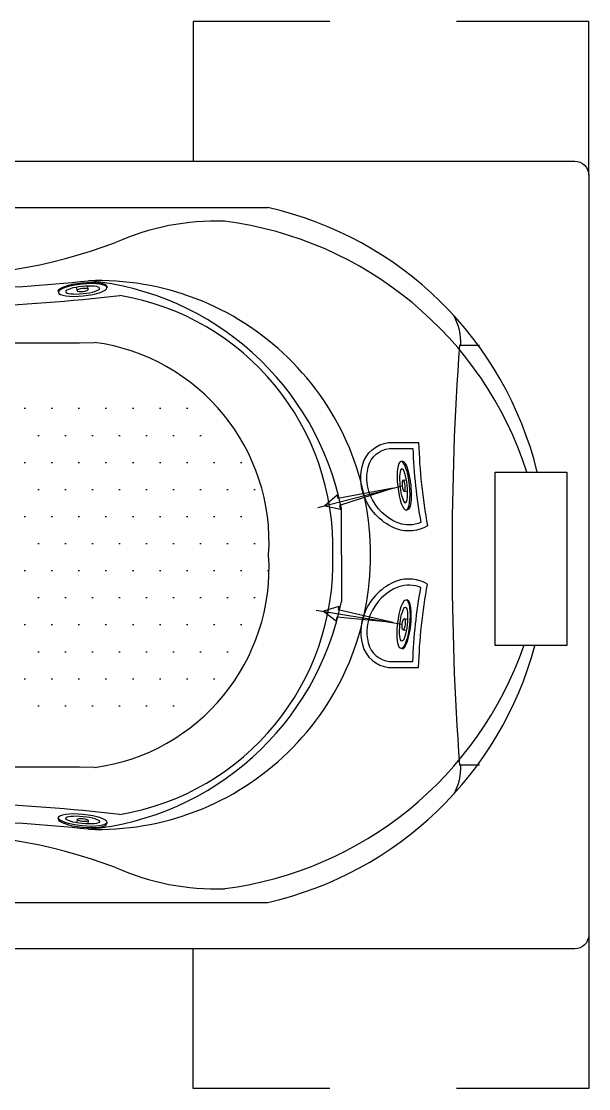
# Model space of a CAD drawing. Header units: millimetres. Extents: x -1237.18 to -1235.66, y 2253.25 to 2254.49.
# Drawn here: x -1236.313 to -1235.657, y 2253.254 to 2254.487 of the extents above; entities that cross this region are included whole.
import ezdxf

# ---------------------------------------------------------------- set-up
doc = ezdxf.new("R2010")
doc.units = ezdxf.units.MM
doc.linetypes.add('CENTER2', pattern=[1.125, 0.75, -0.125, 0.125, -0.125])
doc.layers.add('jacuzzi', color=1, linetype='Continuous')

msp = doc.modelspace()

# ---------------------------------------------------------------- hatches: boundary and pattern name
at = {"layer": 'jacuzzi'}
h = msp.add_hatch(dxfattribs=at)
h.set_pattern_fill('DOTS', color=256, scale=0.5, style=0)
h.set_pattern_definition([(0, (-1242.120998, 2254.85286), (0.015625, 0.03125), [0, -0.03125])])
h.paths.add_polyline_path([(-1236.0267, 2253.8708, 0.445453), (-1236.228, 2254.0663, -0.018279), (-1236.7788, 2254.0808, 0.282746), (-1236.9618, 2253.9747, 0.069787), (-1236.9827, 2253.9188, -0.701739), (-1236.8502, 2253.8708)])
h.paths.add_polyline_path([(-1236.8502, 2253.8708, -0.701739), (-1236.9827, 2253.8229, 0.069787), (-1236.9618, 2253.767, 0.282746), (-1236.7788, 2253.6609, -0.018279), (-1236.228, 2253.6753, 0.445453), (-1236.0267, 2253.8708)])

# ---------------------------------------------------------------- linework, layer by layer
for p, q in [((-1235.956, 2254.4874), (-1236.114, 2254.4874)), ((-1236.114, 2254.4874), (-1236.114, 2254.3258)), ((-1235.6566, 2254.4874), (-1235.8093, 2254.4874)), ((-1235.6566, 2254.3098), (-1235.6566, 2254.4874)), ((-1236.8106, 2254.2722), (-1236.0276, 2254.2722)), ((-1236.2699, 2254.1756), (-1236.2698, 2254.1742)), ((-1236.2482, 2254.1763), (-1236.2486, 2254.1803)), ((-1236.2352, 2254.1776), (-1236.2356, 2254.1816)), ((-1236.2137, 2254.1812), (-1236.2135, 2254.1798)), ((-1235.8059, 2254.1134), (-1235.7828, 2254.1134)), ((-1235.8722, 2253.9792), (-1235.8737, 2253.979)), ((-1235.8713, 2253.9574), (-1235.8674, 2253.9578)), ((-1235.9476, 2253.9399), (-1235.9618, 2253.9278)), ((-1235.9476, 2253.9399), (-1235.9467, 2253.9362)), ((-1235.8828, 2253.948), (-1235.9467, 2253.9362)), ((-1235.8828, 2253.948), (-1235.9446, 2253.9279)), ((-1235.8699, 2253.9444), (-1235.866, 2253.9448)), ((-1235.9618, 2253.9278), (-1235.9436, 2253.9237)), ((-1235.9446, 2253.9279), (-1235.9436, 2253.9237)), ((-1235.9425, 2253.8708), (-1235.9425, 2253.9245)), ((-1235.8662, 2253.9229), (-1235.8676, 2253.9228)), ((-1235.9425, 2253.8708), (-1235.9425, 2253.8172)), ((-1235.8662, 2253.8188), (-1235.8676, 2253.8189)), ((-1235.9456, 2253.8114), (-1235.9634, 2253.806)), ((-1235.9634, 2253.806), (-1235.9484, 2253.7949)), ((-1235.9456, 2253.8114), (-1235.9463, 2253.8076)), ((-1235.883, 2253.7927), (-1235.9463, 2253.8076)), ((-1235.9477, 2253.7991), (-1235.9484, 2253.7949)), ((-1235.883, 2253.7927), (-1235.9477, 2253.7991)), ((-1235.8699, 2253.7973), (-1235.866, 2253.7968)), ((-1235.8713, 2253.7843), (-1235.8674, 2253.7839)), ((-1235.8722, 2253.7625), (-1235.8737, 2253.7627)), ((-1235.8059, 2253.6283), (-1235.7828, 2253.6283)), ((-1236.2699, 2253.5661), (-1236.2698, 2253.5675)), ((-1236.2482, 2253.5654), (-1236.2486, 2253.5614)), ((-1236.2352, 2253.5641), (-1236.2356, 2253.5601)), ((-1236.2137, 2253.5605), (-1236.2135, 2253.5619)), ((-1236.8106, 2253.4695), (-1236.0276, 2253.4695)), ((-1235.6566, 2253.4318), (-1235.6566, 2253.2543)), ((-1236.114, 2253.2543), (-1236.114, 2253.4158)), ((-1235.956, 2253.2543), (-1236.114, 2253.2543)), ((-1235.6566, 2253.2543), (-1235.8093, 2253.2543))]:
    msp.add_line(p, q, dxfattribs=at)
at = {"layer": 'jacuzzi', "linetype": 'CENTER2'}
for p, q in [((-1235.9699, 2253.9256), (-1235.8723, 2253.9507)), ((-1235.9717, 2253.8073), (-1235.8723, 2253.791))]:
    msp.add_line(p, q, dxfattribs=at)
at = {"layer": 'jacuzzi', "color": 3}
msp.add_lwpolyline([(-1237.1656, 2254.3258), (-1235.6726, 2254.3258, -0.414214), (-1235.6566, 2254.3098), (-1235.6566, 2253.4318, -0.414214), (-1235.6726, 2253.4158), (-1237.1656, 2253.4158, -0.414214), (-1237.1816, 2253.4318), (-1237.1816, 2254.3098, -0.414214)], format="xyb", close=True, dxfattribs=at)
at = {"layer": 'jacuzzi'}
for points in [[(-1235.9156, 2253.9373, -0.187198), (-1235.9166, 2253.9796, -0.314766), (-1235.8825, 2254.0008), (-1235.8532, 2254.0008, 0.039172), (-1235.8429, 2253.9044, -0.217992), (-1235.8787, 2253.901, -0.206122)], [(-1235.9092, 2253.94, -0.186251), (-1235.9101, 2253.977, -0.314531), (-1235.8827, 2253.9938), (-1235.8599, 2253.9938, 0.034343), (-1235.8507, 2253.9083, -0.182518), (-1235.8763, 2253.9076, -0.205677)], [(-1235.9156, 2253.8044, 0.187198), (-1235.9166, 2253.7621, 0.314766), (-1235.8825, 2253.7409), (-1235.8532, 2253.7409, -0.039172), (-1235.8429, 2253.8373, 0.217992), (-1235.8787, 2253.8407, 0.206122)], [(-1235.9092, 2253.8017, 0.186251), (-1235.9101, 2253.7647, 0.314531), (-1235.8827, 2253.7479), (-1235.8599, 2253.7479, -0.034343), (-1235.8507, 2253.8333, 0.182518), (-1235.8763, 2253.8341, 0.205677)]]:
    msp.add_lwpolyline(points, format="xyb", close=True, dxfattribs=at)
msp.add_lwpolyline([(-1235.7648, 2253.9667), (-1235.682, 2253.9667), (-1235.682, 2253.7661), (-1235.7648, 2253.7661)], close=True, dxfattribs=at)
for centre, radius, start, end in [((-1236.1181, 2253.8683), 0.4139, 13.7527, 77.3745), ((-1236.0878, 2253.972), 0.2846, 87.9181, 114.0199), ((-1236.1308, 2253.8365), 0.4233, 17.9194, 82.7655), ((-1236.4265, 2254.8308), 0.639, 246.9744, 290.4146), ((-1236.4657, 2256.4321), 2.2562, 272.0027, 275.8662), ((-1236.2237, 2253.8731), 0.3148, 359.5954, 92.0668), ((-1236.2658, 2253.8593), 0.3298, 11.4044, 84.6548), ((-1236.4487, 2256.3254), 2.1691, 272.0767, 276.6154), ((-1236.2477, 2253.8795), 0.2953, 358.3229, 80.4787), ((-1235.8704, 2254.1153), 0.0661, 358.3559, 28.2687), ((-1236.3055, 2261.6541), 7.5382, 266.39987, 270.58869), ((-1236.2591, 2253.8856), 0.2329, 356.3746, 82.3396), ((-1232.6064, 2253.8775), 3.2082, 175.7815, 180.1184), ((-1236.2237, 2253.8686), 0.3148, 267.9332, 0.4046), ((-1236.2591, 2253.8561), 0.2329, 277.6604, 3.6254), ((-1236.2477, 2253.8622), 0.2953, 279.5213, 1.6771), ((-1232.6064, 2253.8642), 3.2082, 179.8816, 184.2185), ((-1236.2658, 2253.8824), 0.3298, 275.3452, 348.5956), ((-1236.1316, 2253.9055), 0.4236, 277.3453, 340.7856), ((-1236.1191, 2253.8738), 0.4145, 282.7438, 344.9381), ((-1236.3055, 2246.0876), 7.5382, 89.41131, 93.60013), ((-1235.8704, 2253.6264), 0.0661, 331.7313, 1.6441), ((-1236.4487, 2251.4163), 2.1691, 83.3846, 87.9233), ((-1236.4657, 2251.3096), 2.2562, 84.1338, 87.9973), ((-1236.4265, 2252.9109), 0.639, 69.5854, 113.0256), ((-1236.0878, 2253.7697), 0.2846, 245.9801, 272.0819)]:
    msp.add_arc(centre, radius, start, end, dxfattribs=at)
at = {"layer": 'jacuzzi', "extrusion": (0, 0, -1)}
for centre, major_axis, ratio, start_param, end_param in [((-1236.2418, 2254.1784), (0.0281, 0.0028), 0.241894, 3.141593, 6.283185), ((-1236.2417, 2254.177), (0.0281, 0.0028), 0.241894, 3.141593, 9.424778), ((-1236.2417, 2254.177), (0.0196, 0.002), 0.213721, 3.141593, 9.424778), ((-1236.2417, 2254.177), (0.00649, 0.00065), 0.258657, 1.570796326794394, 7.85398163397398), ((-1235.8692, 2253.9511), (-0.003, 0.0281), 0.241894, 0, 3.141593), ((-1235.8706, 2253.9509), (-0.0007, 0.00649), 0.258657, -1.570796, 4.712389)]:
    msp.add_ellipse(centre, major_axis=major_axis, ratio=ratio, start_param=start_param, end_param=end_param, dxfattribs=at)
for major_axis, ratio in [((-0.003, 0.0281), 0.241894), ((-0.0021, 0.0196), 0.213721)]:
    msp.add_ellipse((-1235.8706, 2253.9509), major_axis=major_axis, ratio=ratio, dxfattribs=at)
at = {"layer": 'jacuzzi'}
for centre, major_axis, ratio, start_param, end_param in [((-1235.8706, 2253.7908), (0.003, 0.0281), 0.241894, 3.141593, 9.424778), ((-1235.8692, 2253.7906), (0.003, 0.0281), 0.241894, 3.141593, 6.283185), ((-1235.8706, 2253.7908), (0.0021, 0.0196), 0.213721, 3.141593, 9.424778), ((-1235.8706, 2253.7908), (0.0007, 0.00649), 0.258657, 1.570796326794877, 7.853981633974463), ((-1236.2418, 2253.5633), (0.0281, -0.0028), 0.241894, 3.141593, 6.283185), ((-1236.2417, 2253.5647), (-0.00649, 0.00065), 0.258657, -1.570796, 4.712389)]:
    msp.add_ellipse(centre, major_axis=major_axis, ratio=ratio, start_param=start_param, end_param=end_param, dxfattribs=at)
for major_axis, ratio in [((-0.0281, 0.0028), 0.241894), ((-0.0196, 0.002), 0.213721)]:
    msp.add_ellipse((-1236.2417, 2253.5647), major_axis=major_axis, ratio=ratio, dxfattribs=at)

doc.saveas('drawing.dxf')
